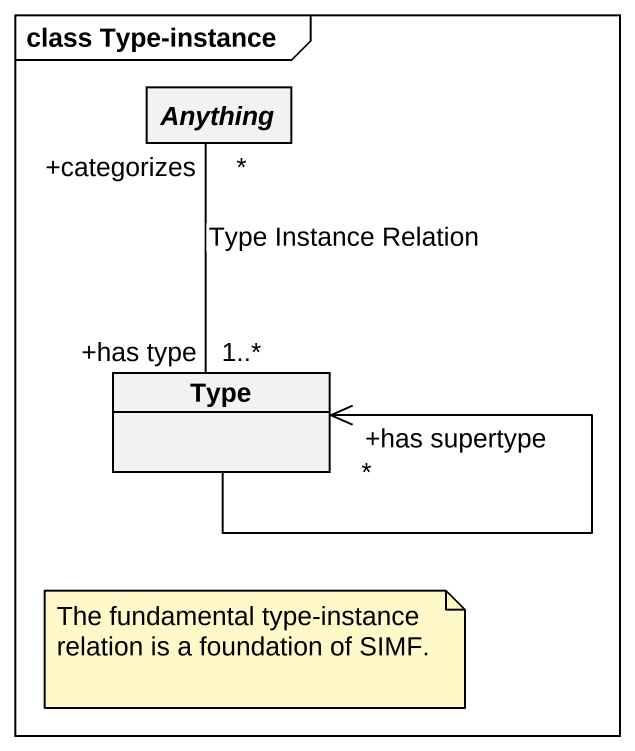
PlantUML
@startuml
mainframe class Type-instance
hide circle
hide empty members
abstract class Anything
class Type
Type "+has type\n1..*" -up- "+categorizes\n*" Anything : Type Instance Relation
Type --> "+has supertype\n*" Type
note as N1
  The fundamental type-instance relation is a foundation of SIMF.
end note
@enduml
